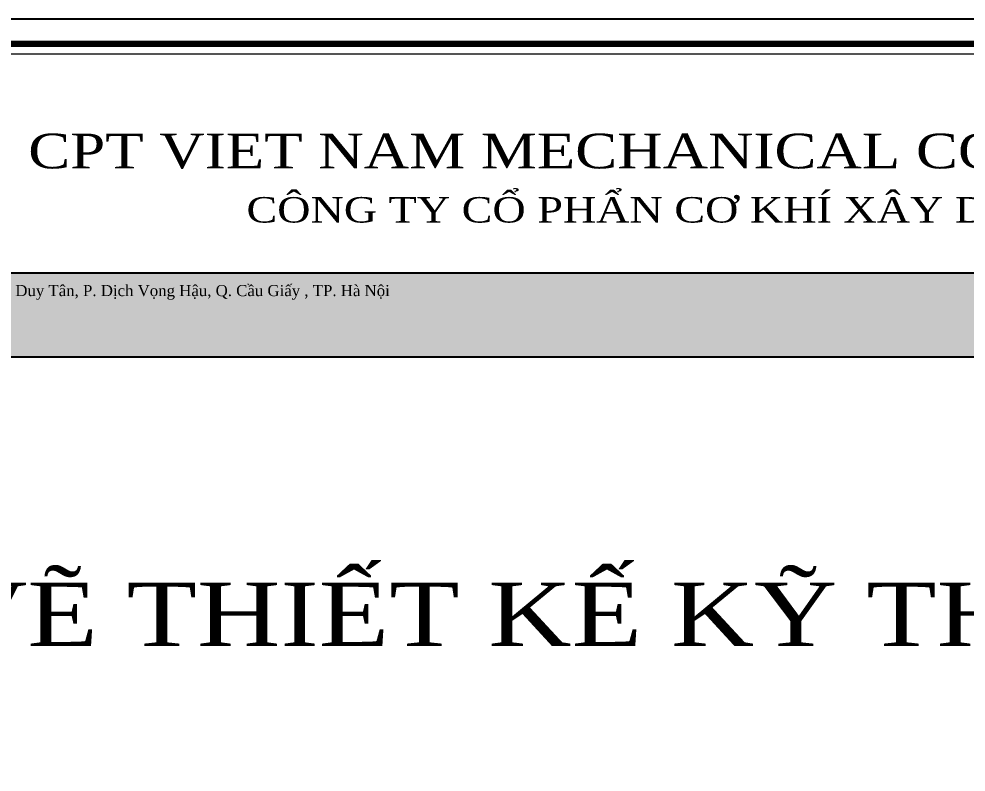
# Model space of a CAD drawing. Header units: inches. Extents: x 340055 to 349452, y -34649 to -30845.
# Drawn here: x 342254.6 to 342477.9, y -31477.8 to -31300.1 of the extents above; entities that cross this region are included whole.
import ezdxf
from ezdxf.enums import TextEntityAlignment as Align

# ---------------------------------------------------------------- set-up
doc = ezdxf.new("R2010")
doc.units = ezdxf.units.IN
doc.header["$MEASUREMENT"] = 0
for name, color, linetype in [('7', 7, 'Continuous'), ('KHUNG BV', 7, 'Continuous'), ('NET IN', 3, 'Continuous')]:
    doc.layers.add(name, color=color, linetype=linetype)
doc.layers.add('bia', color=7, linetype='Continuous', true_color=0xb6cdbc)
doc.layers.add('Cover text', color=7, linetype='Continuous', true_color=0x52370f)
doc.styles.add('ST3', font='times.ttf', dxfattribs={"width": 0.8})

# ---------------------------------------------------------------- blocks, each defined once
blk = doc.blocks.new('fsdfsdf')
at = {"layer": '7', "lineweight": 20, "ltscale": 100}
blk.add_lwpolyline([(29.3, 411.8), (598.95, 411.8), (598.95, 8.2), (29.3, 8.2)], close=True, dxfattribs=at)
at = {"layer": 'Defpoints', "color": 0}
blk.add_lwpolyline([(0, 420), (607.15, 420), (607.15, 0), (0, 0)], close=True, dxfattribs=at)
at = {"layer": 'KHUNG BV', "color": 247, "const_width": 1.54}
blk.add_lwpolyline([(26.95, 414.14), (601.3, 414.14), (601.3, 5.86), (26.95, 5.86)], close=True, dxfattribs=at)
at = {"layer": '7', "style": 'ST3', "width": 1.2}
blk.add_text('CPT VIET NAM MECHANICAL CONTRUCTION  JSC  .,', height=8.1854, dxfattribs=at).set_placement((325.47, 384.75), align=Align.CENTER)
at = {"layer": 'Cover text', "style": 'ST3', "width": 1.2}
blk.add_text('CÔNG TY CỔ PHẨN CƠ KHÍ XÂY DỰNG VIỆT NAM', height=6, dxfattribs=at).set_placement((323.32, 371.96), align=Align.CENTER)

msp = doc.modelspace()

# ---------------------------------------------------------------- hatches: boundary and pattern name
at = {"layer": 'bia'}
h = msp.add_hatch(color=256, dxfattribs=at)
h.dxf.hatch_style = 1
h.paths.add_polyline_path([(342141.5266, -31360.0341), (342711.183, -31360.0341), (342711.183, -31379.9843), (342141.5266, -31379.9843)])

# ---------------------------------------------------------------- linework, layer by layer
msp.add_lwpolyline([(342141.5266, -31360.0341), (342711.183, -31360.0341), (342711.183, -31379.9843), (342141.5266, -31379.9843)], close=True, dxfattribs=at)
at = {"layer": 'NET IN'}
msp.add_lwpolyline([(342112.2309, -31300.141), (342719.3858, -31300.141), (342719.3858, -31720.141), (342112.2309, -31720.141)], close=True, dxfattribs=at)

# ---------------------------------------------------------------- block references
msp.add_blockref('fsdfsdf', (342112.2309, -31720.141))

# ---------------------------------------------------------------- texts
at = {"layer": '7', "style": 'ST3', "width": 1.2}
msp.add_text('BẢN VẼ THIẾT KẾ KỸ THUẬT BAO CHE', height=15, dxfattribs=at).set_placement((342422.3148, -31448.1294), align=Align.CENTER)
at = {"layer": 'Cover text', "style": 'ST3'}
msp.add_text('Văn Phòng:  P.705, Tầng 7- Toà nhà Kim Ánh , Số 1 - Ngõ 78 Duy Tân, P. Dịch Vọng Hậu, Q. Cầu Giấy , TP. Hà Nội', height=2.6248921, dxfattribs=at).set_placement((342153.408, -31365.5467))

doc.saveas('drawing.dxf')
